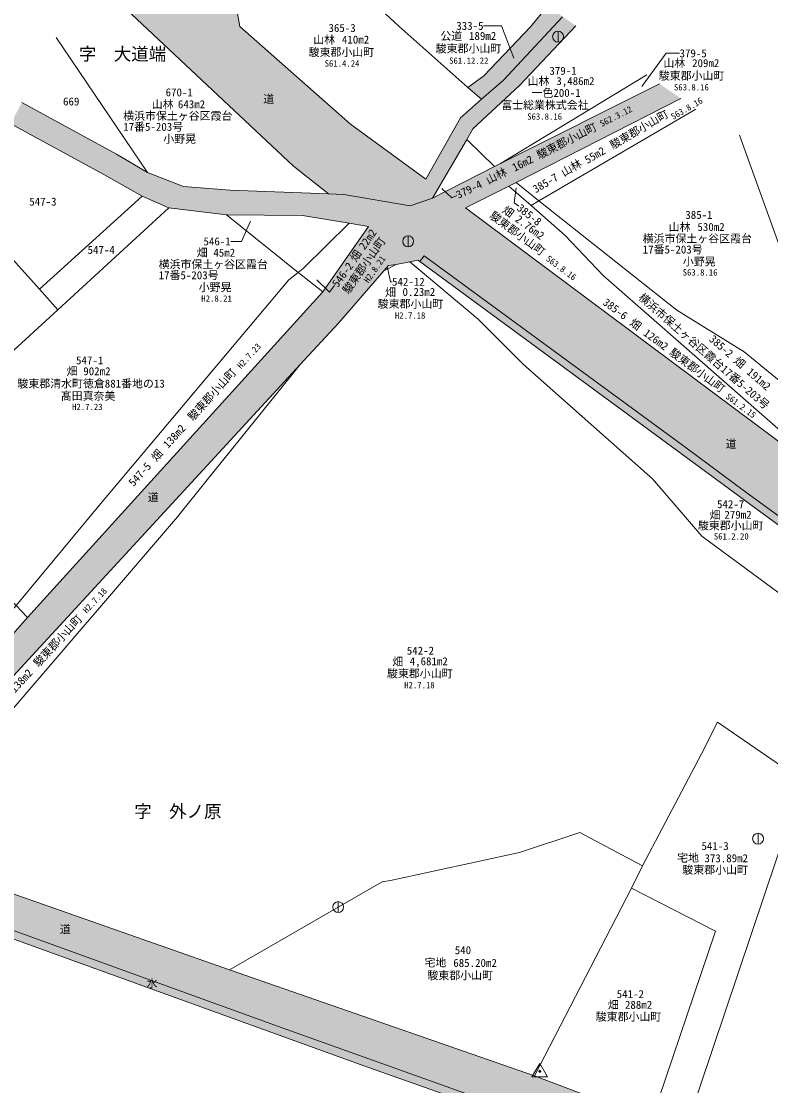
# Model space of a CAD drawing. Units: millimetres, scale not verified. Extents: x 40703558 to 41104058, y -72012650 to -71735650.
# Drawn here: x 40847094 to 40932872, y -71918610 to -71796709 of the extents above; entities that cross this region are included whole.
import ezdxf
from ezdxf.enums import TextEntityAlignment as Align

# ---------------------------------------------------------------- set-up
doc = ezdxf.new("R2010")
doc.units = ezdxf.units.MM
doc.header["$LTSCALE"] = 500
doc.header["$PDMODE"] = 32
doc.header["$PDSIZE"] = 250
for name, color, linetype, lineweight in [('プロットマーク', 7, 'Continuous', 13), ('公図', 7, 'Continuous', 13), ('地番名', 7, 'Continuous', 13)]:
    doc.layers.add(name, color=color, linetype=linetype, lineweight=lineweight)
for name, color, linetype in [('住所', 7, 'Continuous'), ('地目', 7, 'Continuous'), ('地積', 7, 'Continuous'), ('所在', 7, 'Continuous'), ('所有者', 7, 'Continuous'), ('日付（分筆等）', 7, 'Continuous'), ('道・水路', 254, 'Continuous')]:
    doc.layers.add(name, color=color, linetype=linetype)
doc.styles.add('ＭＳ 明朝', font='')
doc.styles.get('ＭＳ 明朝').set_extended_font_data('MS Mincho')

msp = doc.modelspace()

# ---------------------------------------------------------------- hatches: boundary and pattern name
at = {"layer": '道・水路'}
for color, points in [(256, [(40884792.7, -71808492.5), (40893393, -71814786.4), (40897381.7, -71807763.7), (40899753.3, -71805640.9), (40902274.8, -71803436.4), (40909054.4, -71796180.6), (40910558.2, -71797227.1), (40904103.7, -71804054.3), (40898773.8, -71809028.2), (40898041.4, -71810316.9), (40894147.1, -71816955.6), (40891586.8, -71817855), (40884016.2, -71816554.7), (40882263.1, -71816481.9), (40878265.5, -71813297.7), (40854766.3, -71791207.6), (40857859.6, -71783973.1), (40861469.7, -71787810.2), (40869885.4, -71795714.8), (40866185.1, -71774531.4), (40868412.3, -71776662.9), (40872105.6, -71797309.9)]), (256, [(40905392.3, -71797360), (40907339.1, -71794964.1), (40909054.4, -71796180.6), (40902274.8, -71803436.4), (40899753.3, -71805640.9), (40898212.8, -71804279.9), (40900022.9, -71802960.7)]), (256, [(40942832, -71851588), (40944267.1, -71852663.8), (40946399, -71854273.2), (40968566.1, -71870914), (40976892.1, -71878187.6), (40978960.4, -71879905.7), (40990249.8, -71889715.4), (40995582, -71893629.3), (41000173.3, -71896810.1), (41001640.8, -71896861.1), (41007571.4, -71900458.6), (41010951.7, -71902175.4), (41015663.7, -71904266.8), (41017077.8, -71904730.5), (41024014.7, -71908062.5), (41020614.4, -71916544.9), (41019949.2, -71916178.9), (41006350.5, -71909552.6), (41004399.9, -71908409.2), (41003741.4, -71909715.5), (41002207.5, -71908793.3), (41002686.7, -71907697.9), (40995183, -71903168.9), (40994197.6, -71902438), (40994621.6, -71901530.1), (40988613.3, -71897041.4), (40985418.8, -71894352.7), (40967502.5, -71878534.9), (40957661.4, -71870760), (40945541.8, -71861874.5), (40939987.8, -71857891.2), (40929880.6, -71850502.6), (40923203.9, -71845572.3), (40893188.7, -71823580.3), (40892711.6, -71824218.5), (40892520, -71824075.4), (40891577, -71824264.5), (40890013.8, -71824557.3), (40889127.4, -71824685), (40888608.7, -71825295.9), (40883413.7, -71831263), (40878995.9, -71836021.3), (40828789, -71890545.8), (40831789.4, -71891598.6), (40870921.4, -71905351.9), (40905844.7, -71917497.6), (40919234.9, -71922546.8), (40921073.9, -71923250.9), (40919296.9, -71927142), (40876964, -71912000.5), (40814872.7, -71889504.4), (40812981.8, -71888904.8), (40793887.5, -71882875), (40795825.7, -71879475.2), (40816748.2, -71886154), (40824677.4, -71889000.5), (40828724.9, -71886398.4), (40835643.2, -71878551.7), (40844027.1, -71869207.6), (40847788.8, -71864969.9), (40881602.3, -71827701.1), (40886851.7, -71820201.9), (40884604.7, -71819820.4), (40879297.6, -71818962.2), (40870567.4, -71818856.5), (40863974.5, -71818068.7), (40860925.4, -71816755.5), (40856555.9, -71814245.1), (40845884, -71808435.2), (40847173.4, -71806002.2), (40857976.4, -71811926), (40861521.4, -71814010.9), (40865651.9, -71815630.2), (40870986.5, -71816056.9), (40882263.1, -71816481.9), (40884016.2, -71816554.7), (40891586.8, -71817855), (40894147.1, -71816955.6), (40901267.1, -71813336.3), (40901949.7, -71812991), (40920135.4, -71803869.1), (40922593.1, -71805541.2), (40903725.9, -71815185.4), (40902909.5, -71815593), (40897924, -71818090.8)]), (7, [(40967502.5, -71878534.9), (40985418.8, -71894352.7), (40988613.3, -71897041.4), (40994621.6, -71901530.1), (40994197.6, -71902438), (40989115, -71898650.6), (40986963, -71896995.9), (40980814, -71891654), (40972975.5, -71884679.1), (40966083.8, -71878574.5), (40964842.2, -71877600.2), (40962455.8, -71875669.1), (40957989.4, -71872141.5), (40946138.1, -71863439.9), (40931167, -71852514.4), (40892711.6, -71824218.5), (40893188.7, -71823580.3), (40923203.9, -71845572.3), (40929880.6, -71850502.6), (40939987.8, -71857891.2), (40945541.8, -71861874.5), (40957661.4, -71870760)]), (7, [(40876964, -71912000.5), (40919296.9, -71927142), (40918914, -71927854.9), (40886409.3, -71916389.9), (40830577.7, -71896184), (40828857.5, -71895570.8), (40814528.8, -71890342.7), (40814872.7, -71889504.4)])]:
    msp.add_hatch(color=color, dxfattribs=at).paths.add_polyline_path(points)

# ---------------------------------------------------------------- linework, layer by layer
at = {"layer": 'プロットマーク'}
for p, q in [((40908533.1, -71799094.2), (40908533.1, -71797844.2)), ((40891377, -71822533.2), (40891377, -71821283.2)), ((40931429, -71890952.5), (40931429, -71889702.5)), ((40883367.3, -71898774.8), (40883367.3, -71897524.8))]:
    msp.add_line(p, q, dxfattribs=at)
msp.add_lwpolyline([(40905542.5, -71917610.7), (40907342.5, -71917610.7), (40906442.5, -71916051.8)], close=True, dxfattribs=at)
msp.add_lwpolyline([(40905542.5, -71917610.7), (40907342.5, -71917610.7), (40906442.5, -71916051.8)], close=True, dxfattribs=at)
for centre in [(40908533.1, -71798469.2), (40908533.1, -71798469.2), (40891377, -71821908.2), (40891377, -71821908.2), (40931429, -71890327.5), (40931429, -71890327.5), (40883367.3, -71898149.8), (40883367.3, -71898149.8)]:
    msp.add_circle(centre, 625, dxfattribs=at)
msp.add_point((40906442.5, -71916951.8), dxfattribs=at)
at = {"layer": '公図'}
for p, q in [((40861521.4, -71814010.9), (40851092.1, -71798574.4)), ((40918680.1, -71802849.2), (40901949.7, -71812991)), ((40860925.4, -71816755.5), (40849182.6, -71827388)), ((40890013.8, -71824557.3), (40888608.7, -71825295.9))]:
    msp.add_line(p, q, dxfattribs=at)
for points in [[(40899753.3, -71805640.9), (40898212.8, -71804279.9), (40890304.6, -71797270.4), (40876059.9, -71784045.8), (40868412.3, -71776662.9), (40866185.1, -71774531.4), (40863136.1, -71771421.4)], [(40909054.4, -71796180.6), (40902274.8, -71803436.4), (40899753.3, -71805640.9), (40897381.7, -71807763.7), (40893393, -71814786.4), (40884792.7, -71808492.5), (40872105.6, -71797309.9), (40868412.3, -71776662.9)], [(40882263.1, -71816481.9), (40878265.5, -71813297.7), (40854766.3, -71791207.6)], [(40907339.1, -71794964.1), (40905392.3, -71797360), (40900022.9, -71802960.7), (40898212.8, -71804279.9)], [(40910558.2, -71797227.1), (40904103.7, -71804054.3), (40898773.8, -71809028.2), (40898041.4, -71810316.9), (40894147.1, -71816955.6)], [(40920135.4, -71803869.1), (40901949.7, -71812991), (40901267.1, -71813336.3), (40894147.1, -71816955.6), (40891586.8, -71817855), (40884016.2, -71816554.7), (40882263.1, -71816481.9), (40870986.5, -71816056.9), (40865651.9, -71815630.2), (40861521.4, -71814010.9), (40857976.4, -71811926), (40847173.4, -71806002.2)], [(40922593.1, -71805541.2), (40903725.9, -71815185.4), (40902909.5, -71815593), (40897924, -71818090.8), (40942832, -71851588), (40944267.1, -71852663.8), (40946399, -71854273.2), (40968566.1, -71870914), (40976892.1, -71878187.6), (40978960.4, -71879905.7), (40990249.8, -71889715.4), (40995582, -71893629.3), (41000173.3, -71896810.1), (41001640.8, -71896861.1), (41007571.4, -71900458.6), (41010951.7, -71902175.4), (41015663.7, -71904266.8), (41017077.8, -71904730.5), (41024014.7, -71908062.5)], [(40924308.4, -71806785.4), (40906334.7, -71817288), (40905454.8, -71817811.1)], [(40845884, -71808435.2), (40856555.9, -71814245.1), (40860925.4, -71816755.5), (40863974.5, -71818068.7), (40870567.4, -71818856.5), (40879297.6, -71818962.2), (40884604.7, -71819820.4), (40886851.7, -71820201.9), (40881602.3, -71827701.1), (40847788.8, -71864969.9), (40844027.1, -71869207.6), (40835643.2, -71878551.7), (40828724.9, -71886398.4), (40824677.4, -71889000.5), (40816748.2, -71886154), (40795825.7, -71879475.2)], [(40901267.1, -71813336.3), (40898148.9, -71810319.2), (40898041.4, -71810316.9)], [(40944267.1, -71852663.8), (40944174.6, -71852154), (40943525, -71849228.9), (40929297.6, -71809737.7)], [(40990095.3, -71876373), (40981854.6, -71876410.9), (40976694.5, -71873864.3), (40970240.8, -71869301.3), (40969778.4, -71869027.9), (40969895, -71867403.8), (40965876.3, -71864455.9), (40964522.2, -71865571.3), (40960088.4, -71862734), (40951096.1, -71856395.3), (40946591.9, -71853941.2), (40944174.6, -71852154), (40943263.1, -71851674.5), (40942619.9, -71851163.1), (40913682, -71825837.9), (40909353.6, -71821225), (40905454.8, -71817811.1), (40902909.5, -71815593)], [(40942832, -71851588), (40942619.9, -71851163.1), (40942289.2, -71850282.7), (40940199.4, -71846826.6), (40939402.4, -71844139.5), (40936166.9, -71839772.4), (40929822.1, -71834548.1), (40922142.4, -71829784.5), (40906334.7, -71817288), (40903725.9, -71815185.4)], [(40851288.9, -71829736.7), (40849182.6, -71827388), (40840245.6, -71817516.3)], [(40847788.8, -71864969.9), (40846518.8, -71863617.1), (40831489.8, -71847903.9), (40851288.9, -71829736.7), (40863974.5, -71818068.7)], [(40881602.3, -71827701.1), (40878801.3, -71825461.7), (40870567.4, -71818856.5)], [(40884604.7, -71819820.4), (40879342.9, -71825032.5), (40878801.3, -71825461.7), (40877700, -71826315.8), (40855978.5, -71852195.4), (40846518.8, -71863617.1), (40842867, -71867803)], [(41003741.4, -71909715.5), (41002207.5, -71908793.3), (41002686.7, -71907697.9), (40995183, -71903168.9), (40994197.6, -71902438), (40989115, -71898650.6), (40986963, -71896995.9), (40980814, -71891654), (40972975.5, -71884679.1), (40966083.8, -71878574.5), (40964842.2, -71877600.2), (40962455.8, -71875669.1), (40957989.4, -71872141.5), (40946138.1, -71863439.9), (40931167, -71852514.4), (40892711.6, -71824218.5), (40892520, -71824075.4), (40891577, -71824264.5), (40890013.8, -71824557.3), (40889127.4, -71824685), (40888608.7, -71825295.9), (40883413.7, -71831263), (40878995.9, -71836021.3), (40828789, -71890545.8)], [(40892711.6, -71824218.5), (40893188.7, -71823580.3), (40923203.9, -71845572.3), (40929880.6, -71850502.6), (40939987.8, -71857891.2), (40945541.8, -71861874.5), (40957661.4, -71870760), (40967502.5, -71878534.9), (40985418.8, -71894352.7), (40988613.3, -71897041.4), (40994621.6, -71901530.1), (40994197.6, -71902438), (40993336.3, -71904334.3), (40991957.6, -71907423.9), (40982523.6, -71928544.5), (40974911.4, -71945362.9)], [(40935284.5, -71863267.4), (40925007.6, -71855678.9), (40919333.1, -71849119.3), (40904590.2, -71836005.4), (40899400.3, -71830832.4), (40891577, -71824264.5)], [(40878995.9, -71836021.3), (40868232.3, -71849412.8), (40864974.2, -71853442.6), (40844289.5, -71877538.2), (40838658, -71883375.6), (40831789.4, -71891598.6)], [(40947689.7, -71891129.8), (40936566.6, -71883693.3), (40926782.2, -71876986.8), (40924948.9, -71880601.6), (40918186.6, -71893439.4), (40916957.1, -71895986.2), (40905844.7, -71917497.6)], [(40919296.9, -71927142), (40876964, -71912000.5), (40814872.7, -71889504.4), (40812981.8, -71888904.8), (40793887.5, -71882875)], [(40936566.6, -71883693.3), (40923256.3, -71923199.8), (40922829.7, -71923944.8)], [(40918186.6, -71893439.4), (40911007.3, -71889626.7), (40904125.1, -71891914.5), (40889362.2, -71895123.2), (40888398.8, -71895255.2), (40870921.4, -71905351.9)], [(40918914, -71927854.9), (40886409.3, -71916389.9), (40830577.7, -71896184), (40828857.5, -71895570.8), (40814528.8, -71890342.7)], [(41003236.2, -71959558.9), (40975060.8, -71946519.3), (40966427.1, -71942832.4), (40956481.7, -71938439.3), (40931053.7, -71927528.7), (40922829.7, -71923944.8), (40921073.9, -71923250.9), (40919234.9, -71922546.8), (40905844.7, -71917497.6), (40870921.4, -71905351.9), (40831789.4, -71891598.6), (40828789, -71890545.8)], [(40919234.9, -71922546.8), (40926560.2, -71900905.1), (40916957.1, -71895986.2)]]:
    msp.add_lwpolyline(points, dxfattribs=at)
at = {"layer": '地番名'}
for points in [[(40903461.4, -71800914), (40902064.6, -71797227.9), (40900008.1, -71797227.9)], [(40918129.8, -71804166), (40920897.6, -71800376.5), (40922436.7, -71800376.5)], [(40895246, -71815846.1), (40896371.2, -71816913.1), (40896933.8, -71816641.5)], [(40903740.2, -71815779), (40903520.3, -71817499.1), (40904024.7, -71817900.1)], [(40873343.2, -71819610.9), (40872295.5, -71821909.8), (40871073.3, -71821909.8)], [(40889007.5, -71824952), (40889352.4, -71826532.7), (40889530.5, -71826532.7)], [(40880935.2, -71826330.7), (40882390.2, -71827727.5), (40882943.1, -71826980.6)]]:
    msp.add_lwpolyline(points, dxfattribs=at)

# ---------------------------------------------------------------- texts
at = {"layer": '住所', "style": 'ＭＳ 明朝'}
for s, p in [('一色200-1', (40905496.8, -71805647)), ('横浜市保土ヶ谷区霞台', (40858757.3, -71808275.8)), ('17番5-203号', (40858757.3, -71809525.8)), ('横浜市保土ヶ谷区霞台', (40918221.8, -71822327.7)), ('17番5-203号', (40918221.8, -71823577.7)), ('横浜市保土ヶ谷区霞台', (40862814.4, -71825274.2)), ('17番5-203号', (40862814.4, -71826524.2)), ('駿東郡清水町徳倉881番地の13', (40846649.1, -71838935.5))]:
    msp.add_text(s, height=916.4, dxfattribs=at).set_placement(p, align=Align.BOTTOM_LEFT)
msp.add_text('横浜市保土ヶ谷区霞台17番5-203号', height=916.4, rotation=318.809, dxfattribs=at).set_placement((40917468.7, -71828661.2), align=Align.BOTTOM_LEFT)
at = {"layer": '地番名', "style": 'ＭＳ 明朝'}
for s, p in [('365-3', (40882252.3, -71798210.1)), ('379-1', (40907539.5, -71803110.6)), ('670-1', (40863612, -71805579.2)), ('669', (40851870.8, -71806621.9)), ('道', (40874794.2, -71806336.6)), ('547-3', (40848008.5, -71818093.2)), ('385-1', (40923098, -71819609.6)), ('547-4', (40854678.6, -71823622.3)), ('547-1', (40853359.9, -71836267.4)), ('道', (40927717.7, -71845832.8)), ('道', (40861569, -71851970.2)), ('542-7', (40926726.6, -71852744.8)), ('542-2', (40891216.4, -71869515.8)), ('541-3', (40924949.6, -71891896.7)), ('道', (40851497.9, -71901436.3)), ('540', (40896710, -71903817.9)), ('水', (40861435.3, -71907622.5)), ('541-2', (40915244.7, -71908847.7))]:
    msp.add_text(s, height=916.4, dxfattribs=at).set_placement(p, align=Align.BOTTOM_LEFT)
for s, p in [('333-5', (40896883.1, -71797227.9)), ('379-5', (40922436.7, -71800376.5)), ('546-1', (40867948.3, -71821909.8)), ('542-12', (40889530.5, -71826532.7))]:
    msp.add_text(s, height=916.4, dxfattribs=at).set_placement(p, align=Align.MIDDLE_LEFT)
for s, rotation, p in [('385-7', 30.299, (40906101.8, -71816657.3)), ('385-6', 323.28, (40913395.3, -71829297.8)), ('385-2', 318.809, (40925555.9, -71833440.3)), ('547-5', 47.783, (40860153.4, -71850236.8))]:
    msp.add_text(s, height=916.4, rotation=rotation, dxfattribs=at).set_placement(p, align=Align.BOTTOM_LEFT)
for s, rotation, p in [('379-4', 25.769, (40896933.8, -71816641.5)), ('385-8', 321.52, (40904024.7, -71817900.1)), ('546-2', 53.489, (40882943.1, -71826980.6))]:
    msp.add_text(s, height=916.4, rotation=rotation, dxfattribs=at).set_placement(p, align=Align.MIDDLE_LEFT)
at = {"layer": '地目', "style": 'ＭＳ 明朝'}
for s, p in [('山林', (40880505, -71799550)), ('公道', (40895052.1, -71799127.6)), ('山林', (40920586.2, -71802241.3)), ('山林', (40905048.1, -71804297.8)), ('山林', (40862020.6, -71806954.4)), ('山林', (40921194.1, -71821006.3)), ('畑', (40867164.1, -71823933.4)), ('畑', (40888732.6, -71828477.8)), ('畑', (40852279.2, -71837508.7)), ('畑', (40925875.6, -71853990.3)), ('畑', (40889552.3, -71870775.8)), ('宅地', (40922166.3, -71893241.9)), ('宅地', (40893245.8, -71905241)), ('畑', (40914220.5, -71910082.2))]:
    msp.add_text(s, height=916.4, dxfattribs=at).set_placement(p, align=Align.BOTTOM_LEFT)
for s, rotation, p in [('山林', 30.299, (40909344.1, -71814762.8)), ('山林', 26.946, (40900686.4, -71815630.2)), ('畑', 323.28, (40901887.2, -71818719.5)), ('畑', 55.008, (40885630.9, -71824506.7)), ('畑', 323.28, (40916462.5, -71831631.5)), ('畑', 318.809, (40928361.9, -71835927)), ('畑', 47.783, (40862752.3, -71847372.4))]:
    msp.add_text(s, height=916.4, rotation=rotation, dxfattribs=at).set_placement(p, align=Align.BOTTOM_LEFT)
at = {"layer": '地積', "style": 'ＭＳ 明朝'}
for s, p in [('410m2', (40883793.4, -71799540.5)), ('189m2', (40898340.5, -71799118.1)), ('209m2', (40923874.6, -71802231.8)), ('3,486m2', (40908336.5, -71804288.2)), ('643m2', (40865017.9, -71806944.9)), ('530m2', (40924482.4, -71820996.8)), ('45m2', (40869075, -71823943.2)), ('0.23m2', (40890727.6, -71828438)), ('902m2', (40854190.1, -71837518.6)), ('279m2', (40927572.1, -71853951.5)), ('4,681m2', (40891547.3, -71870736.1)), ('373.89m2', (40925288.7, -71893290.6)), ('685.20m2', (40896540.6, -71905281.1)), ('288m2', (40916187.5, -71910079.1))]:
    msp.add_text(s, height=916.4, dxfattribs=at).set_placement(p, align=Align.BOTTOM_LEFT)
for s, rotation, p in [('55m2', 30.299, (40912041.8, -71813301.3)), ('16m2', 26.946, (40903690.9, -71814187.8)), ('2.76m2', 323.28, (40903370.2, -71819772.5)), ('22m2', 55.008, (40886620.4, -71823109.9)), ('126m2', 323.28, (40918054.7, -71832819.2)), ('191m2', 318.809, (40929855.6, -71837213.2)), ('138m2', 47.783, (40864096.9, -71845876.9)), ('138m2', 47.361, (40846572.4, -71873874.7))]:
    msp.add_text(s, height=916.4, rotation=rotation, dxfattribs=at).set_placement(p, align=Align.BOTTOM_LEFT)
at = {"layer": '所在', "style": 'ＭＳ 明朝'}
for s, p in [('字\u3000大道端', (40853677.4, -71801625.9)), ('字\u3000外ノ原', (40860017.6, -71888366.8))]:
    msp.add_text(s, height=1466, dxfattribs=at).set_placement(p, align=Align.BOTTOM_LEFT)
at = {"layer": '所有者', "style": 'ＭＳ 明朝'}
for s, p in [('駿東郡小山町', (40879981.2, -71800986)), ('駿東郡小山町', (40894528.3, -71800563.6)), ('駿東郡小山町', (40920062.4, -71803677.3)), ('富士総業株式会社', (40902029.7, -71807029.2)), ('小野晃', (40863347.9, -71810908.1)), ('小野晃', (40922812.4, -71824960)), ('小野晃', (40867405, -71827906.4)), ('駿東郡小山町', (40887889.2, -71829801.6)), ('髙田真奈美', (40851617.9, -71840346.9)), ('駿東郡小山町', (40924539.7, -71855194.7)), ('駿東郡小山町', (40888954.6, -71872138.4)), ('駿東郡小山町', (40922761.3, -71894615.4)), ('駿東郡小山町', (40893586.4, -71906705)), ('駿東郡小山町', (40912845.3, -71911442.7))]:
    msp.add_text(s, height=916.4, dxfattribs=at).set_placement(p, align=Align.BOTTOM_LEFT)
for rotation, p in [(30.299, (40914939.6, -71811625.7)), (26.946, (40906508.4, -71812762.2)), (323.28, (40900444.9, -71819353.1)), (55.008, (40884772.1, -71828169.7)), (323.28, (40921027, -71835035.4)), (47.783, (40866933.5, -71842723.5)), (47.361, (40849272.6, -71870910.4))]:
    msp.add_text('駿東郡小山町', height=916.4, rotation=rotation, dxfattribs=at).set_placement(p, align=Align.BOTTOM_LEFT)
at = {"layer": '日付（分筆等）', "style": 'ＭＳ 明朝'}
for s, p in [('S61.12.22', (40896069.9, -71801800.6)), ('S61.4.24', (40881813.8, -71802119.6)), ('S63.8.16', (40921798, -71804849.7)), ('S63.8.16', (40905001.5, -71808199.4)), ('S63.8.16', (40922796.5, -71826052.6)), ('H2.8.21', (40867699.5, -71829050.8)), ('H2.7.18', (40889854.1, -71830984.6)), ('H2.7.23', (40852908.4, -71841452.4)), ('S61.2.20', (40926366, -71856278.9)), ('H2.7.18', (40890919.5, -71873321.4))]:
    msp.add_text(s, height=733.1, dxfattribs=at).set_placement(p, align=Align.BOTTOM_LEFT)
for s, rotation, p in [('S63.8.16', 30.299, (40921832.4, -71808204.6)), ('S62.3.12', 26.946, (40913637, -71809017.2)), ('H2.8.21', 55.008, (40887011.8, -71826870.1)), ('S63.8.16', 323.28, (40906947.7, -71824224)), ('S61.2.15', 323.28, (40927515.1, -71840009)), ('H2.7.18', 47.361, (40854757.8, -71864721.6))]:
    msp.add_text(s, height=733.1, rotation=rotation, dxfattribs=at).set_placement(p, align=Align.BOTTOM_LEFT)
msp.add_text('H2.7.23', height=733.1, rotation=47.783, dxfattribs=at).set_placement((40871979, -71836320.2), align=Align.MIDDLE_LEFT)

doc.saveas('drawing.dxf')
